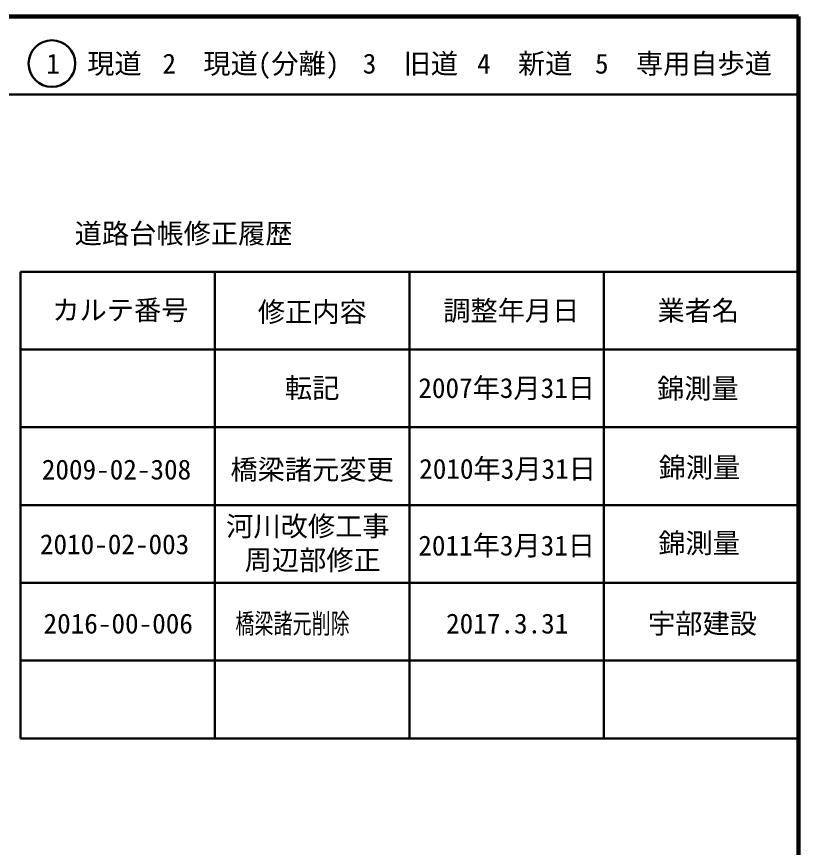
# Model space of a CAD drawing. Units: millimetres, scale not verified. Extents: x 40000 to 680000, y 20000 to 380000.
# Drawn here: x 579500 to 680000, y 273178 to 380000 of the extents above; entities that cross this region are included whole.
import ezdxf
from ezdxf.enums import TextEntityAlignment as Align

# ---------------------------------------------------------------- set-up
doc = ezdxf.new("R2010")
doc.units = ezdxf.units.MM
doc.header["$LTSCALE"] = 1000
for name, color, linetype, lineweight in [('M-TTL', 7, 'Continuous', 140), ('M-TTL-FRAM', 2, 'Continuous', 50), ('M-TTL-LINE', 7, 'Continuous', 50)]:
    doc.layers.add(name, color=color, linetype=linetype, lineweight=lineweight)
doc.layers.add('M-TTL-TXT', color=7, linetype='Continuous')
doc.styles.add('ＭＳ ゴシック', font='')
doc.styles.get('ＭＳ ゴシック').set_extended_font_data('MS Gothic')

msp = doc.modelspace()

# ---------------------------------------------------------------- linework, layer by layer
at = {"layer": 'M-TTL', "color": 2}
for p, q in [((680000, 380000), (40000, 380000)), ((680000, 20000), (680000, 380000))]:
    msp.add_line(p, q, dxfattribs=at)
at = {"layer": 'M-TTL-FRAM'}
for p, q in [((580000, 347197), (580000, 287197)), ((580000, 347197), (680000, 347197)), ((580000, 287197), (680000, 287197))]:
    msp.add_line(p, q, dxfattribs=at)
at = {"layer": 'M-TTL-LINE'}
for p, q in [((40000, 370000), (680000, 370000)), ((605000, 347197), (605000, 287197)), ((630000, 347197), (630000, 287197)), ((655000, 347197), (655000, 287197)), ((580000, 337197), (680000, 337197)), ((580000, 327197), (680000, 327197)), ((580000, 317197), (680000, 317197)), ((580000, 307197), (680000, 307197)), ((580000, 297197), (680000, 297197))]:
    msp.add_line(p, q, dxfattribs=at)
msp.add_circle((584031, 373958), 3000, dxfattribs=at)

# ---------------------------------------------------------------- texts
at = {"layer": 'M-TTL-TXT', "style": 'ＭＳ ゴシック'}
for s, p in [('1\u3000現道', (589448, 373958)), ('2\u3000現道(分離)', (609619, 373958)), ('3\u3000旧道', (630121, 373958)), ('4\u3000新道', (644824, 373958)), ('5\u3000専用自歩道', (665228, 373958)), ('道路台帳修正履歴', (600968, 352113)), ('カルテ番号', (592839, 342277)), ('修正内容', (617509, 342023)), ('調整年月日', (643089, 342197)), ('業者名', (667134, 342197)), ('転記', (617500, 332245)), ('2007年3月31日', (642500, 332245)), ('錦測量', (667077, 332189)), ('錦測量', (667284, 322037)), ('2009-02-308', (592340, 321763)), ('橋梁諸元変更', (617486, 321763)), ('2010年3月31日', (642614, 321854)), ('河川改修工事', (616941, 314474)), ('2010-02-003', (592093, 312158)), ('2011年3月31日', (642501, 311990)), ('錦測量', (667233, 312301)), ('周辺部修正', (617562, 310128))]:
    msp.add_text(s, height=2566, dxfattribs=at).set_placement(p, align=Align.MIDDLE_CENTER)
at = {"layer": 'M-TTL-TXT', "style": 'ＭＳ ゴシック', "width": 0.7}
msp.add_text('橋梁諸元削除', height=2566, dxfattribs=at).set_placement((607625, 299908), align=Align.BOTTOM_LEFT)
at = {"layer": 'M-TTL-TXT', "style": 'ＭＳ ゴシック'}
msp.add_text('宇部建設', height=2566, dxfattribs=at).set_placement((667675, 299908), align=Align.BOTTOM_CENTER)
for s, p in [('2016-00-006', (582963, 299908)), ('2017.3.31', (634712, 299908))]:
    msp.add_text(s, height=2566, dxfattribs=at).set_placement(p, align=Align.BOTTOM_LEFT)

doc.saveas('drawing.dxf')
